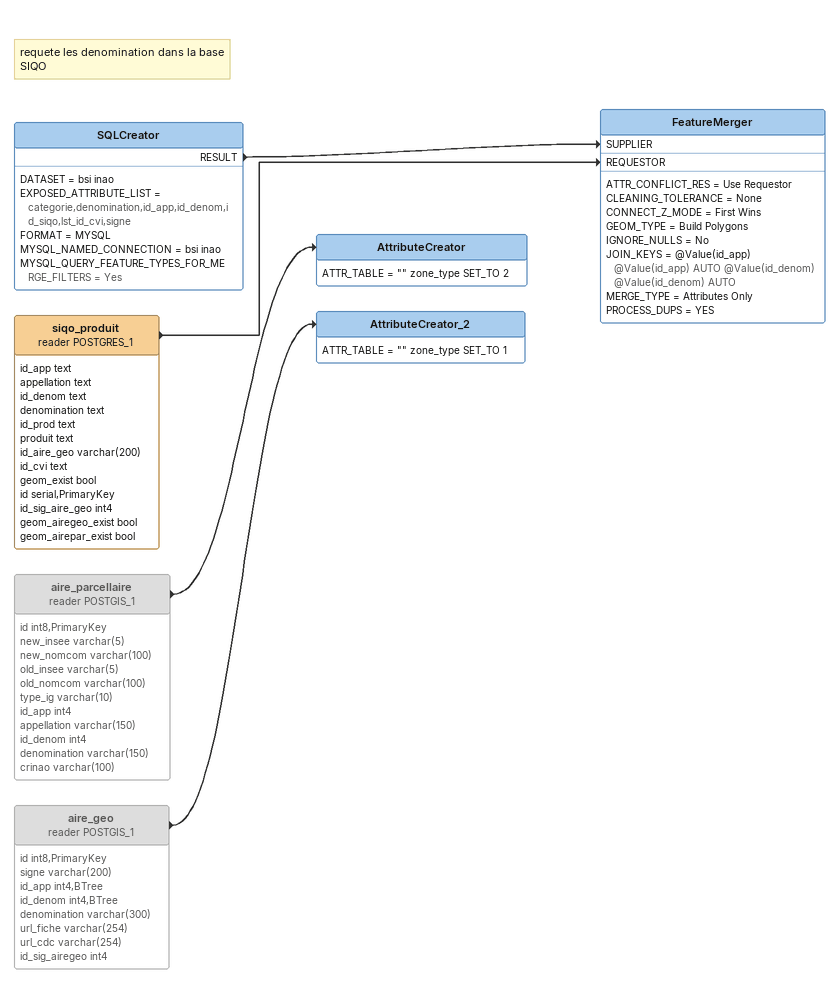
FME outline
Note: requete les denomination dans la base SIQO
SQLCreator
    DATASET = bsi inao
    EXPOSED_ATTRIBUTE_LIST = categorie,denomination,id_app,id_denom,id_siqo,lst_id_cvi,signe
    FORMAT = MYSQL
    MYSQL_NAMED_CONNECTION = bsi inao
    MYSQL_QUERY_FEATURE_TYPES_FOR_MERGE_FILTERS = Yes
    RESULT -> FeatureMerger [SUPPLIER]
siqo_produit (reader POSTGRES_1)
    attributes: id_app text, appellation text, id_denom text, denomination text, id_prod text, produit text, id_aire_geo varchar(200), id_cvi text, geom_exist bool, id serial,PrimaryKey, id_sig_aire_geo int4, geom_airegeo_exist bool, geom_airepar_exist bool
    -> FeatureMerger [REQUESTOR]
FeatureMerger
    ATTR_CONFLICT_RES = Use Requestor
    CLEANING_TOLERANCE = None
    CONNECT_Z_MODE = First Wins
    GEOM_TYPE = Build Polygons
    IGNORE_NULLS = No
    JOIN_KEYS = @Value(id_app) @Value(id_app) AUTO @Value(id_denom) @Value(id_denom) AUTO
    MERGE_TYPE = Attributes Only
    PROCESS_DUPS = YES
aire_parcellaire (reader POSTGIS_1) [off]
    attributes: id int8,PrimaryKey, new_insee varchar(5), new_nomcom varchar(100), old_insee varchar(5), old_nomcom varchar(100), type_ig varchar(10), id_app int4, appellation varchar(150), id_denom int4, denomination varchar(150), crinao varchar(100)
    -> AttributeCreator
AttributeCreator
    ATTR_TABLE = "" zone_type SET_TO 2
aire_geo (reader POSTGIS_1) [off]
    attributes: id int8,PrimaryKey, signe varchar(200), id_app int4,BTree, id_denom int4,BTree, denomination varchar(300), url_fiche varchar(254), url_cdc varchar(254), id_sig_airegeo int4
    -> AttributeCreator_2
AttributeCreator_2
    ATTR_TABLE = "" zone_type SET_TO 1
